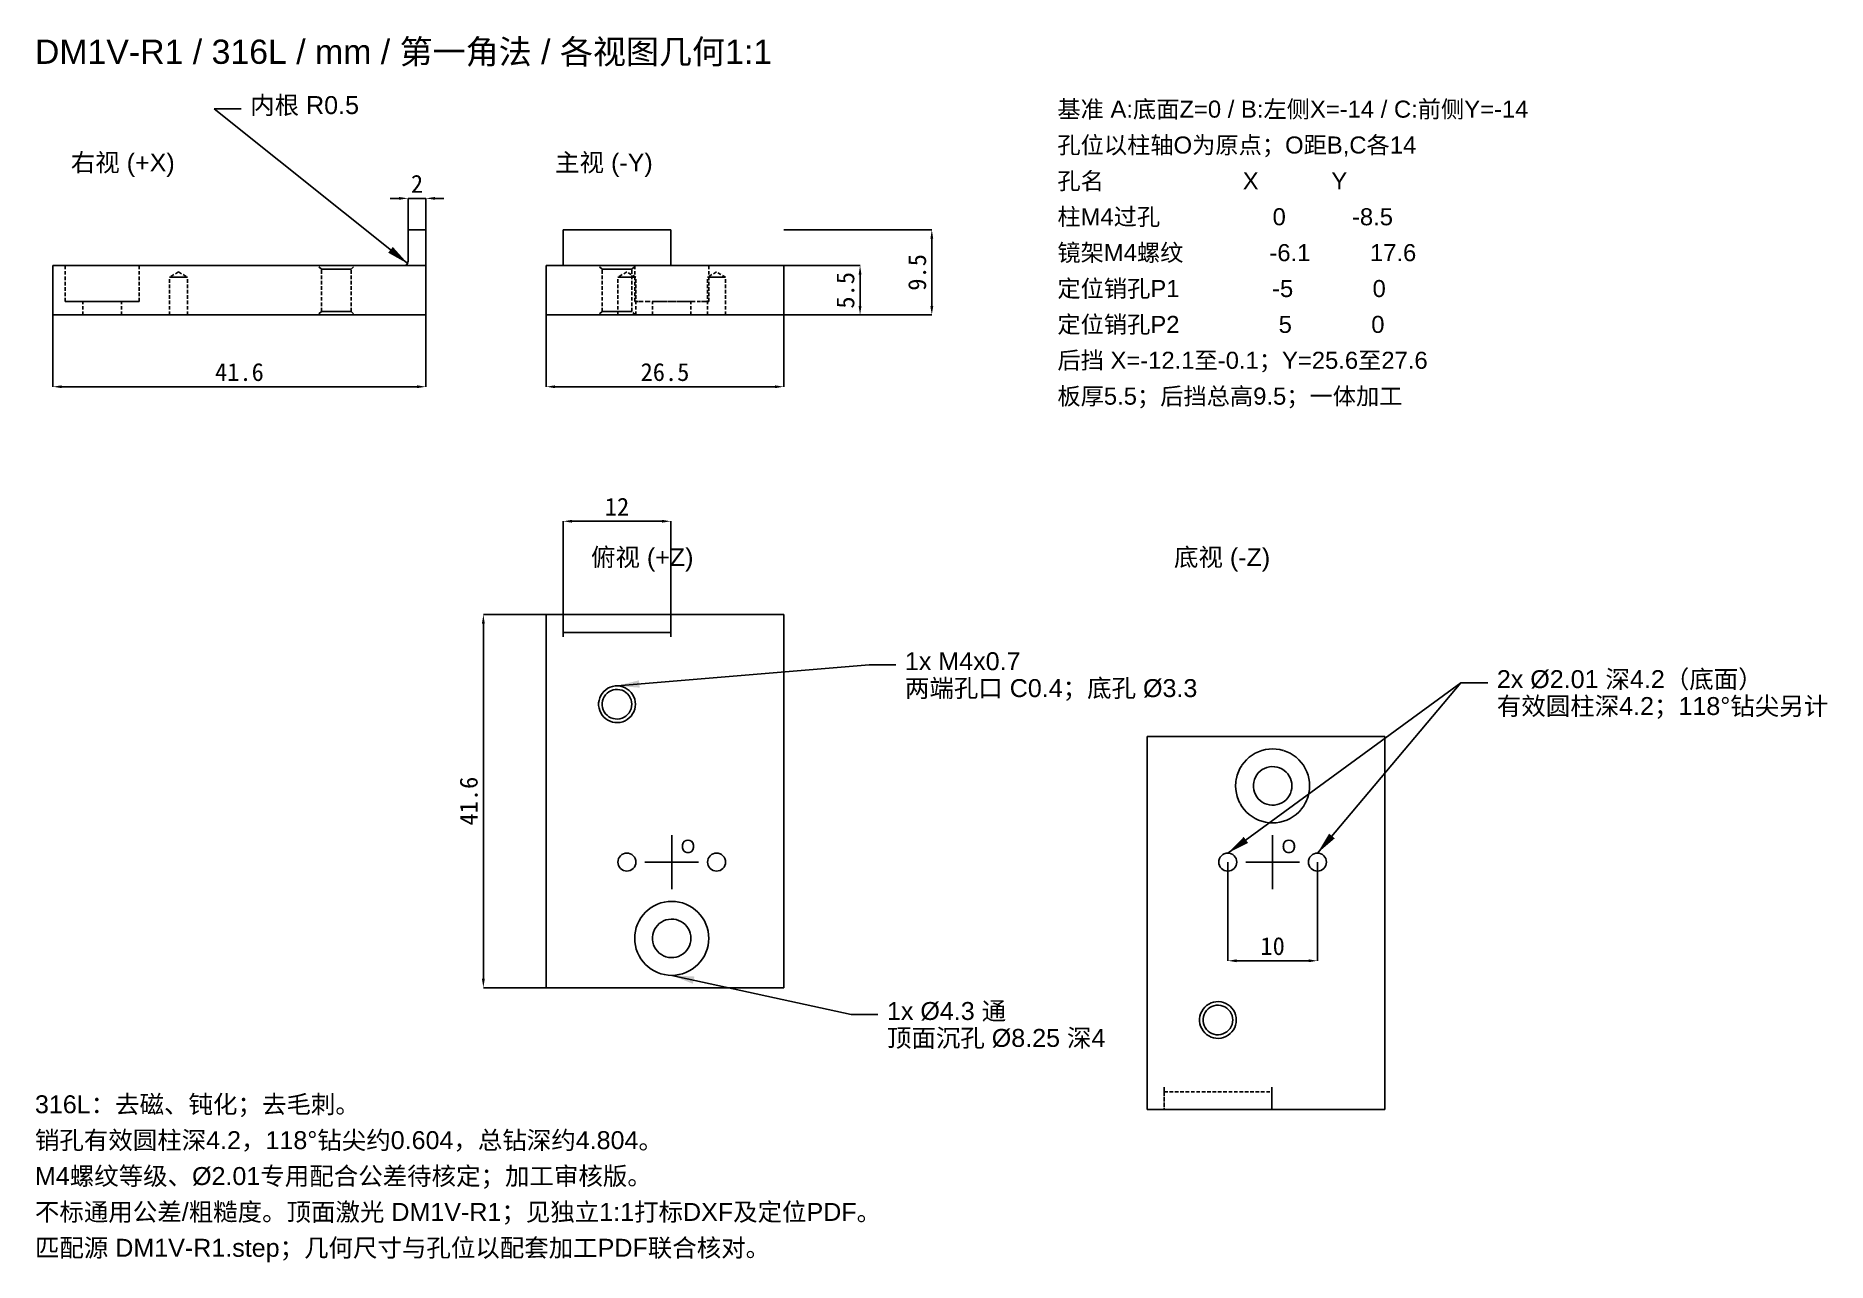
# Model space of a CAD drawing. Header units: millimetres. Extents: x -16 to 184, y 0 to 137.
import ezdxf

# ---------------------------------------------------------------- set-up
doc = ezdxf.new("R2010")
doc.units = ezdxf.units.MM
doc.linetypes.add('ZZ_DASHED', pattern=[0.6, 0.4, -0.2])
for name, color, linetype in [('DIMENSIONS', 7, 'Continuous'), ('HIDDEN', 8, 'ZZ_DASHED'), ('NOTES', 7, 'Continuous'), ('VISIBLE', 7, 'Continuous')]:
    doc.layers.add(name, color=color, linetype=linetype)
doc.styles.add('ZH', font='Arial Unicode.ttf')
doc.dimstyles.get("Standard").update_dxf_attribs({"dimtxt": 2.5, "dimasz": 2.5, "dimexe": 1.25, "dimexo": 0.625, "dimtad": 1, "dimcen": 2.5, "dimazin": 3, "dimtfac": 1, "dimtmove": 0, "dimatfit": 3})

# ---------------------------------------------------------------- blocks, each defined once
blk = doc.blocks.new('_CLOSEDFILLED')
at = {"color": 0, "linetype": 'BYBLOCK'}
blk.add_solid([(-1, 0.16), (0, 0), (-1, -0.16)], dxfattribs=at)
blk = doc.blocks.new('*D1')
at = {"color": 7}
for p, q in [((41, 106), (41, 98)), ((67.5, 106), (67.5, 98)), ((42, 98), (66.5, 98))]:
    blk.add_line(p, q, dxfattribs=at)
at = {"layer": 'Defpoints'}
for p in [(41, 106), (67.5, 106), (41, 98)]:
    blk.add_point(p, dxfattribs=at)
at = {"layer": 'DIMENSIONS', "color": 7, "rotation": 180}
blk.add_blockref('_CLOSEDFILLED', (41, 98), dxfattribs=at)
at = {"layer": 'DIMENSIONS', "color": 7}
blk.add_blockref('_CLOSEDFILLED', (67.5, 98), dxfattribs=at)
at = {"layer": 'DIMENSIONS', "color": 7, "insert": (54.25, 99.625), "char_height": 2, "attachment_point": 5}
blk.add_mtext('26.5', dxfattribs=at)
blk = doc.blocks.new('*D2')
at = {"color": 7}
for p, q in [((-14, 106), (-14, 98)), ((27.6, 106), (27.6, 98)), ((-13, 98), (26.6, 98))]:
    blk.add_line(p, q, dxfattribs=at)
at = {"layer": 'Defpoints'}
for p in [(-14, 106), (27.6, 106), (-14, 98)]:
    blk.add_point(p, dxfattribs=at)
at = {"layer": 'DIMENSIONS', "color": 7, "rotation": 180}
blk.add_blockref('_CLOSEDFILLED', (-14, 98), dxfattribs=at)
at = {"layer": 'DIMENSIONS', "color": 7}
blk.add_blockref('_CLOSEDFILLED', (27.6, 98), dxfattribs=at)
at = {"layer": 'DIMENSIONS', "color": 7, "insert": (6.8, 99.625), "char_height": 2, "attachment_point": 5}
blk.add_mtext('41.6', dxfattribs=at)
blk = doc.blocks.new('*D3')
at = {"color": 7}
for p, q in [((67.5, 111.5), (76, 111.5)), ((76, 107), (76, 110.5)), ((67.5, 106), (76, 106))]:
    blk.add_line(p, q, dxfattribs=at)
at = {"layer": 'Defpoints'}
for p in [(67.5, 111.5), (67.5, 106), (76, 106)]:
    blk.add_point(p, dxfattribs=at)
at = {"layer": 'DIMENSIONS', "color": 7}
for p, rotation in [((76, 111.5), 90), ((76, 106), 270)]:
    blk.add_blockref('_CLOSEDFILLED', p, dxfattribs=dict(at, rotation=rotation))
at = {"layer": 'DIMENSIONS', "color": 7, "insert": (74.375, 108.75), "char_height": 2, "attachment_point": 5, "rotation": 90}
blk.add_mtext('5.5', dxfattribs=at)
blk = doc.blocks.new('*D4')
at = {"color": 7}
for p, q in [((67.5, 115.5), (84, 115.5)), ((84, 107), (84, 114.5)), ((67.5, 106), (84, 106))]:
    blk.add_line(p, q, dxfattribs=at)
at = {"layer": 'Defpoints'}
for p in [(67.5, 115.5), (67.5, 106), (84, 106)]:
    blk.add_point(p, dxfattribs=at)
at = {"layer": 'DIMENSIONS', "color": 7}
for p, rotation in [((84, 115.5), 90), ((84, 106), 270)]:
    blk.add_blockref('_CLOSEDFILLED', p, dxfattribs=dict(at, rotation=rotation))
at = {"layer": 'DIMENSIONS', "color": 7, "insert": (82.375, 110.75), "char_height": 2, "attachment_point": 5, "rotation": 90}
blk.add_mtext('9.5', dxfattribs=at)
blk = doc.blocks.new('*D5')
at = {"color": 7}
for p, q in [((24.6, 119), (23.6, 119)), ((25.6, 115.5), (25.6, 119)), ((25.6, 119), (27.6, 119)), ((27.6, 115.5), (27.6, 119)), ((28.6, 119), (29.6, 119))]:
    blk.add_line(p, q, dxfattribs=at)
at = {"layer": 'Defpoints'}
for p in [(25.6, 119), (25.6, 115.5), (27.6, 115.5)]:
    blk.add_point(p, dxfattribs=at)
at = {"layer": 'DIMENSIONS', "color": 7}
blk.add_blockref('_CLOSEDFILLED', (25.6, 119), dxfattribs=at)
at = {"layer": 'DIMENSIONS', "color": 7, "rotation": 180}
blk.add_blockref('_CLOSEDFILLED', (27.6, 119), dxfattribs=at)
at = {"layer": 'DIMENSIONS', "color": 7, "insert": (26.6, 120.625), "char_height": 2, "attachment_point": 5}
blk.add_mtext('2', dxfattribs=at)
blk = doc.blocks.new('*D6')
at = {"color": 7}
for p, q in [((41, 72.6), (34, 72.6)), ((34, 32), (34, 71.6)), ((41, 31), (34, 31))]:
    blk.add_line(p, q, dxfattribs=at)
at = {"layer": 'Defpoints'}
for p in [(41, 72.6), (34, 31), (41, 31)]:
    blk.add_point(p, dxfattribs=at)
at = {"layer": 'DIMENSIONS', "color": 7}
for p, rotation in [((34, 72.6), 90), ((34, 31), 270)]:
    blk.add_blockref('_CLOSEDFILLED', p, dxfattribs=dict(at, rotation=rotation))
at = {"layer": 'DIMENSIONS', "color": 7, "insert": (32.375, 51.8), "char_height": 2, "attachment_point": 5, "rotation": 90}
blk.add_mtext('41.6', dxfattribs=at)
blk = doc.blocks.new('*D7')
at = {"color": 7}
for p, q in [((42.9, 70.6), (42.9, 83)), ((43.9, 83), (53.9, 83)), ((54.9, 70.6), (54.9, 83))]:
    blk.add_line(p, q, dxfattribs=at)
at = {"layer": 'Defpoints'}
for p in [(42.9, 83), (42.9, 70.6), (54.9, 70.6)]:
    blk.add_point(p, dxfattribs=at)
at = {"layer": 'DIMENSIONS', "color": 7, "rotation": 180}
blk.add_blockref('_CLOSEDFILLED', (42.9, 83), dxfattribs=at)
at = {"layer": 'DIMENSIONS', "color": 7}
blk.add_blockref('_CLOSEDFILLED', (54.9, 83), dxfattribs=at)
at = {"layer": 'DIMENSIONS', "color": 7, "insert": (48.9, 84.625), "char_height": 2, "attachment_point": 5}
blk.add_mtext('12', dxfattribs=at)
blk = doc.blocks.new('*D8')
at = {"color": 7}
for p, q in [((117, 45), (117, 34)), ((127, 45), (127, 34)), ((118, 34), (126, 34))]:
    blk.add_line(p, q, dxfattribs=at)
at = {"layer": 'Defpoints'}
for p in [(117, 45), (127, 45), (117, 34)]:
    blk.add_point(p, dxfattribs=at)
at = {"layer": 'DIMENSIONS', "color": 7, "rotation": 180}
blk.add_blockref('_CLOSEDFILLED', (117, 34), dxfattribs=at)
at = {"layer": 'DIMENSIONS', "color": 7}
blk.add_blockref('_CLOSEDFILLED', (127, 34), dxfattribs=at)
at = {"layer": 'DIMENSIONS', "color": 7, "insert": (122, 35.625), "char_height": 2, "attachment_point": 5}
blk.add_mtext('10', dxfattribs=at)

msp = doc.modelspace()

# ---------------------------------------------------------------- linework, layer by layer
for p, q in [((55, 42), (55, 48)), ((122, 42), (122, 48)), ((52, 45), (58, 45)), ((119, 45), (125, 45))]:
    msp.add_line(p, q)
at = {"layer": 'HIDDEN'}
for points in [[(42.9, 111.5), (42.9, 115.5)], [(54.9, 111.5), (54.9, 115.5)], [(-4.375, 111.5), (-4.478, 111.5), (-4.784, 111.5), (-5.275, 111.5), (-5.928, 111.5), (-6.71, 111.5), (-7.582, 111.5), (-8.5, 111.5), (-9.418, 111.5), (-10.29, 111.5), (-11.072, 111.5), (-11.725, 111.5), (-12.216, 111.5), (-12.522, 111.5), (-12.625, 111.5)], [(-12.625, 111.5), (-12.599, 111.5), (-12.522, 111.5), (-12.394, 111.5), (-12.216, 111.5), (-11.993, 111.5), (-11.725, 111.5), (-11.417, 111.5), (-11.072, 111.5), (-10.695, 111.5), (-10.29, 111.5), (-9.862, 111.5), (-9.418, 111.5), (-8.962, 111.5), (-8.5, 111.5)], [(-12.625, 107.5), (-12.625, 111.5)], [(-8.5, 111.5), (-8.038, 111.5), (-7.582, 111.5), (-7.138, 111.5), (-6.71, 111.5), (-6.305, 111.5), (-5.928, 111.5), (-5.583, 111.5), (-5.275, 111.5), (-5.007, 111.5), (-4.784, 111.5), (-4.606, 111.5), (-4.478, 111.5), (-4.401, 111.5), (-4.375, 111.5)], [(-4.375, 107.5), (-4.375, 111.5)], [(0, 110.804), (-1.005, 110.2)], [(1.005, 110.2), (0.98, 110.2), (0.905, 110.2), (0.786, 110.2), (0.627, 110.2), (0.436, 110.2), (0.224, 110.2), (0, 110.2), (-0.224, 110.2), (-0.436, 110.2), (-0.627, 110.2), (-0.786, 110.2), (-0.905, 110.2), (-0.98, 110.2), (-1.005, 110.2)], [(-1.005, 110.2), (-0.999, 110.2), (-0.98, 110.2), (-0.949, 110.2), (-0.905, 110.2), (-0.851, 110.2), (-0.786, 110.2), (-0.711, 110.2), (-0.627, 110.2), (-0.535, 110.2), (-0.436, 110.2), (-0.332, 110.2), (-0.224, 110.2), (-0.113, 110.2), (0, 110.2)], [(-1.005, 106), (-1.005, 110.2)], [(0, 110.804), (1.005, 110.2)], [(0, 110.2), (0.113, 110.2), (0.224, 110.2), (0.332, 110.2), (0.436, 110.2), (0.535, 110.2), (0.627, 110.2), (0.711, 110.2), (0.786, 110.2), (0.851, 110.2), (0.905, 110.2), (0.949, 110.2), (0.98, 110.2), (0.999, 110.2), (1.005, 110.2)], [(1.005, 106), (1.005, 110.2)], [(19.65, 111.5), (19.599, 111.5), (19.447, 111.5), (19.203, 111.5), (18.878, 111.5), (18.489, 111.5), (18.056, 111.5), (17.6, 111.5), (17.144, 111.5), (16.711, 111.5), (16.322, 111.5), (15.997, 111.5), (15.753, 111.5), (15.601, 111.5), (15.55, 111.5)], [(15.55, 111.5), (15.563, 111.5), (15.601, 111.5), (15.665, 111.5), (15.753, 111.5), (15.864, 111.5), (15.997, 111.5), (16.15, 111.5), (16.322, 111.5), (16.509, 111.5), (16.711, 111.5), (16.923, 111.5), (17.144, 111.5), (17.37, 111.5), (17.6, 111.5)], [(15.95, 111.1), (15.55, 111.5)], [(19.25, 111.1), (19.209, 111.1), (19.087, 111.1), (18.89, 111.1), (18.629, 111.1), (18.316, 111.1), (17.967, 111.1), (17.6, 111.1), (17.233, 111.1), (16.884, 111.1), (16.571, 111.1), (16.31, 111.1), (16.113, 111.1), (15.991, 111.1), (15.95, 111.1)], [(15.95, 111.1), (15.96, 111.1), (15.991, 111.1), (16.043, 111.1), (16.113, 111.1), (16.203, 111.1), (16.31, 111.1), (16.433, 111.1), (16.571, 111.1), (16.722, 111.1), (16.884, 111.1), (17.055, 111.1), (17.233, 111.1), (17.415, 111.1), (17.6, 111.1)], [(15.95, 106.4), (15.95, 111.1)], [(17.6, 111.5), (17.83, 111.5), (18.056, 111.5), (18.277, 111.5), (18.489, 111.5), (18.691, 111.5), (18.878, 111.5), (19.05, 111.5), (19.203, 111.5), (19.336, 111.5), (19.447, 111.5), (19.535, 111.5), (19.599, 111.5), (19.637, 111.5), (19.65, 111.5)], [(17.6, 111.1), (17.785, 111.1), (17.967, 111.1), (18.145, 111.1), (18.316, 111.1), (18.478, 111.1), (18.629, 111.1), (18.767, 111.1), (18.89, 111.1), (18.997, 111.1), (19.087, 111.1), (19.157, 111.1), (19.209, 111.1), (19.24, 111.1), (19.25, 111.1)], [(19.25, 111.1), (19.65, 111.5)], [(19.25, 106.4), (19.25, 111.1)], [(25.1, 111.5), (27.6, 111.5)], [(41, 111.5), (42.9, 111.5)], [(42.9, 111.5), (54.9, 111.5)], [(50.95, 111.5), (50.899, 111.5), (50.747, 111.5), (50.503, 111.5), (50.178, 111.5), (49.789, 111.5), (49.356, 111.5), (48.9, 111.5), (48.444, 111.5), (48.011, 111.5), (47.622, 111.5), (47.297, 111.5), (47.053, 111.5), (46.901, 111.5), (46.85, 111.5)], [(47.25, 111.1), (46.85, 111.5)], [(50.55, 111.1), (50.509, 111.1), (50.387, 111.1), (50.19, 111.1), (49.929, 111.1), (49.616, 111.1), (49.267, 111.1), (48.9, 111.1), (48.533, 111.1), (48.184, 111.1), (47.871, 111.1), (47.61, 111.1), (47.413, 111.1), (47.291, 111.1), (47.25, 111.1)], [(47.25, 106.4), (47.25, 111.1)], [(50, 110.804), (48.995, 110.2)], [(51.005, 110.2), (50.98, 110.2), (50.905, 110.2), (50.786, 110.2), (50.627, 110.2), (50.436, 110.2), (50.224, 110.2), (50, 110.2), (49.776, 110.2), (49.564, 110.2), (49.373, 110.2), (49.214, 110.2), (49.095, 110.2), (49.02, 110.2), (48.995, 110.2)], [(48.995, 106), (48.995, 110.2)], [(51.005, 110.2), (50, 110.804)], [(50.55, 111.1), (50.95, 111.5)], [(50.55, 106.4), (50.55, 111.1)], [(59.125, 111.5), (59.022, 111.5), (58.716, 111.5), (58.225, 111.5), (57.572, 111.5), (56.79, 111.5), (55.918, 111.5), (55, 111.5), (54.082, 111.5), (53.21, 111.5), (52.428, 111.5), (51.775, 111.5), (51.284, 111.5), (50.978, 111.5), (50.875, 111.5)], [(50.875, 107.5), (50.875, 111.5)], [(51.005, 106), (51.005, 110.2)], [(54.9, 111.5), (67.5, 111.5)], [(60, 110.804), (58.995, 110.2)], [(61.005, 110.2), (60.98, 110.2), (60.905, 110.2), (60.786, 110.2), (60.627, 110.2), (60.436, 110.2), (60.224, 110.2), (60, 110.2), (59.776, 110.2), (59.564, 110.2), (59.373, 110.2), (59.214, 110.2), (59.095, 110.2), (59.02, 110.2), (58.995, 110.2)], [(58.995, 106), (58.995, 110.2)], [(59.125, 107.5), (59.125, 111.5)], [(61.005, 110.2), (60, 110.804)], [(61.005, 106), (61.005, 110.2)], [(-4.375, 107.5), (-4.478, 107.5), (-4.784, 107.5), (-5.275, 107.5), (-5.928, 107.5), (-6.71, 107.5), (-7.582, 107.5), (-8.5, 107.5), (-9.418, 107.5), (-10.29, 107.5), (-11.072, 107.5), (-11.725, 107.5), (-12.216, 107.5), (-12.522, 107.5), (-12.625, 107.5)], [(-12.625, 107.5), (-12.599, 107.5), (-12.522, 107.5), (-12.394, 107.5), (-12.216, 107.5), (-11.993, 107.5), (-11.725, 107.5), (-11.417, 107.5), (-11.072, 107.5), (-10.695, 107.5), (-10.29, 107.5), (-9.862, 107.5), (-9.418, 107.5), (-8.962, 107.5), (-8.5, 107.5)], [(-6.35, 107.5), (-6.404, 107.5), (-6.563, 107.5), (-6.819, 107.5), (-7.159, 107.5), (-7.567, 107.5), (-8.022, 107.5), (-8.5, 107.5), (-8.978, 107.5), (-9.433, 107.5), (-9.841, 107.5), (-10.181, 107.5), (-10.437, 107.5), (-10.596, 107.5), (-10.65, 107.5)], [(-10.65, 107.5), (-10.636, 107.5), (-10.596, 107.5), (-10.529, 107.5), (-10.437, 107.5), (-10.32, 107.5), (-10.181, 107.5), (-10.02, 107.5), (-9.841, 107.5), (-9.644, 107.5), (-9.433, 107.5), (-9.21, 107.5), (-8.978, 107.5), (-8.741, 107.5), (-8.5, 107.5)], [(-10.65, 106), (-10.65, 107.5)], [(-6.35, 106), (-6.404, 106), (-6.563, 106), (-6.819, 106), (-7.159, 106), (-7.567, 106), (-8.022, 106), (-8.5, 106), (-8.978, 106), (-9.433, 106), (-9.841, 106), (-10.181, 106), (-10.437, 106), (-10.596, 106), (-10.65, 106)], [(-10.65, 106), (-10.636, 106), (-10.596, 106), (-10.529, 106), (-10.437, 106), (-10.32, 106), (-10.181, 106), (-10.02, 106), (-9.841, 106), (-9.644, 106), (-9.433, 106), (-9.21, 106), (-8.978, 106), (-8.741, 106), (-8.5, 106)], [(-8.5, 107.5), (-8.038, 107.5), (-7.582, 107.5), (-7.138, 107.5), (-6.71, 107.5), (-6.305, 107.5), (-5.928, 107.5), (-5.583, 107.5), (-5.275, 107.5), (-5.007, 107.5), (-4.784, 107.5), (-4.606, 107.5), (-4.478, 107.5), (-4.401, 107.5), (-4.375, 107.5)], [(-8.5, 107.5), (-8.259, 107.5), (-8.022, 107.5), (-7.79, 107.5), (-7.567, 107.5), (-7.356, 107.5), (-7.159, 107.5), (-6.98, 107.5), (-6.819, 107.5), (-6.68, 107.5), (-6.563, 107.5), (-6.471, 107.5), (-6.404, 107.5), (-6.364, 107.5), (-6.35, 107.5)], [(-8.5, 106), (-8.259, 106), (-8.022, 106), (-7.79, 106), (-7.567, 106), (-7.356, 106), (-7.159, 106), (-6.98, 106), (-6.819, 106), (-6.68, 106), (-6.563, 106), (-6.471, 106), (-6.404, 106), (-6.364, 106), (-6.35, 106)], [(-6.35, 106), (-6.35, 107.5)], [(1.005, 106), (0.98, 106), (0.905, 106), (0.786, 106), (0.627, 106), (0.436, 106), (0.224, 106), (0, 106), (-0.224, 106), (-0.436, 106), (-0.627, 106), (-0.786, 106), (-0.905, 106), (-0.98, 106), (-1.005, 106)], [(-1.005, 106), (-0.999, 106), (-0.98, 106), (-0.949, 106), (-0.905, 106), (-0.851, 106), (-0.786, 106), (-0.711, 106), (-0.627, 106), (-0.535, 106), (-0.436, 106), (-0.332, 106), (-0.224, 106), (-0.113, 106), (0, 106)], [(0, 106), (0.113, 106), (0.224, 106), (0.332, 106), (0.436, 106), (0.535, 106), (0.627, 106), (0.711, 106), (0.786, 106), (0.851, 106), (0.905, 106), (0.949, 106), (0.98, 106), (0.999, 106), (1.005, 106)], [(15.95, 106.4), (15.55, 106)], [(19.65, 106), (19.599, 106), (19.447, 106), (19.203, 106), (18.878, 106), (18.489, 106), (18.056, 106), (17.6, 106), (17.144, 106), (16.711, 106), (16.322, 106), (15.997, 106), (15.753, 106), (15.601, 106), (15.55, 106)], [(15.55, 106), (15.563, 106), (15.601, 106), (15.665, 106), (15.753, 106), (15.864, 106), (15.997, 106), (16.15, 106), (16.322, 106), (16.509, 106), (16.711, 106), (16.923, 106), (17.144, 106), (17.37, 106), (17.6, 106)], [(19.25, 106.4), (19.209, 106.4), (19.087, 106.4), (18.89, 106.4), (18.629, 106.4), (18.316, 106.4), (17.967, 106.4), (17.6, 106.4), (17.233, 106.4), (16.884, 106.4), (16.571, 106.4), (16.31, 106.4), (16.113, 106.4), (15.991, 106.4), (15.95, 106.4)], [(15.95, 106.4), (15.96, 106.4), (15.991, 106.4), (16.043, 106.4), (16.113, 106.4), (16.203, 106.4), (16.31, 106.4), (16.433, 106.4), (16.571, 106.4), (16.722, 106.4), (16.884, 106.4), (17.055, 106.4), (17.233, 106.4), (17.415, 106.4), (17.6, 106.4)], [(17.6, 106.4), (17.785, 106.4), (17.967, 106.4), (18.145, 106.4), (18.316, 106.4), (18.478, 106.4), (18.629, 106.4), (18.767, 106.4), (18.89, 106.4), (18.997, 106.4), (19.087, 106.4), (19.157, 106.4), (19.209, 106.4), (19.24, 106.4), (19.25, 106.4)], [(17.6, 106), (17.83, 106), (18.056, 106), (18.277, 106), (18.489, 106), (18.691, 106), (18.878, 106), (19.05, 106), (19.203, 106), (19.336, 106), (19.447, 106), (19.535, 106), (19.599, 106), (19.637, 106), (19.65, 106)], [(19.25, 106.4), (19.65, 106)], [(47.25, 106.4), (46.85, 106)], [(50.95, 106), (50.899, 106), (50.747, 106), (50.503, 106), (50.178, 106), (49.789, 106), (49.356, 106), (48.9, 106), (48.444, 106), (48.011, 106), (47.622, 106), (47.297, 106), (47.053, 106), (46.901, 106), (46.85, 106)], [(50.55, 106.4), (50.509, 106.4), (50.387, 106.4), (50.19, 106.4), (49.929, 106.4), (49.616, 106.4), (49.267, 106.4), (48.9, 106.4), (48.533, 106.4), (48.184, 106.4), (47.871, 106.4), (47.61, 106.4), (47.413, 106.4), (47.291, 106.4), (47.25, 106.4)], [(51.005, 106), (50.98, 106), (50.905, 106), (50.786, 106), (50.627, 106), (50.436, 106), (50.224, 106), (50, 106), (49.776, 106), (49.564, 106), (49.373, 106), (49.214, 106), (49.095, 106), (49.02, 106), (48.995, 106)], [(50.95, 106), (50.55, 106.4)], [(59.125, 107.5), (59.022, 107.5), (58.716, 107.5), (58.225, 107.5), (57.572, 107.5), (56.79, 107.5), (55.918, 107.5), (55, 107.5), (54.082, 107.5), (53.21, 107.5), (52.428, 107.5), (51.775, 107.5), (51.284, 107.5), (50.978, 107.5), (50.875, 107.5)], [(57.15, 107.5), (57.096, 107.5), (56.937, 107.5), (56.681, 107.5), (56.341, 107.5), (55.933, 107.5), (55.478, 107.5), (55, 107.5), (54.522, 107.5), (54.067, 107.5), (53.659, 107.5), (53.319, 107.5), (53.063, 107.5), (52.904, 107.5), (52.85, 107.5)], [(52.85, 106), (52.85, 107.5)], [(57.15, 106), (57.096, 106), (56.937, 106), (56.681, 106), (56.341, 106), (55.933, 106), (55.478, 106), (55, 106), (54.522, 106), (54.067, 106), (53.659, 106), (53.319, 106), (53.063, 106), (52.904, 106), (52.85, 106)], [(57.15, 106), (57.15, 107.5)], [(61.005, 106), (60.98, 106), (60.905, 106), (60.786, 106), (60.627, 106), (60.436, 106), (60.224, 106), (60, 106), (59.776, 106), (59.564, 106), (59.373, 106), (59.214, 106), (59.095, 106), (59.02, 106), (58.995, 106)], [(41, 72.6), (67.5, 72.6)], [(42.9, 70.1), (42.9, 72.6)], [(54.9, 72.6), (54.9, 70.1)], [(126.125, 53.5), (126.105, 53.096), (126.046, 52.695), (125.947, 52.303), (125.811, 51.921), (125.638, 51.555), (125.43, 51.208), (125.189, 50.883), (124.917, 50.583), (124.617, 50.311), (124.292, 50.07), (123.945, 49.862), (123.579, 49.689), (123.197, 49.553), (122.805, 49.454), (122.404, 49.395), (122, 49.375), (121.596, 49.395), (121.195, 49.454), (120.803, 49.553), (120.421, 49.689), (120.055, 49.862), (119.708, 50.07), (119.383, 50.311), (119.083, 50.583), (118.811, 50.883), (118.57, 51.208), (118.362, 51.555), (118.189, 51.921), (118.053, 52.303), (117.954, 52.695), (117.895, 53.096), (117.875, 53.5), (117.895, 53.904), (117.954, 54.305), (118.053, 54.697), (118.189, 55.079), (118.362, 55.445), (118.57, 55.792), (118.811, 56.117), (119.083, 56.417), (119.383, 56.689), (119.708, 56.93), (120.055, 57.138), (120.421, 57.311), (120.803, 57.447), (121.195, 57.546), (121.596, 57.605), (122, 57.625), (122.404, 57.605), (122.805, 57.546), (123.197, 57.447), (123.579, 57.311), (123.945, 57.138), (124.292, 56.93), (124.617, 56.689), (124.917, 56.417), (125.189, 56.117), (125.43, 55.792), (125.638, 55.445), (125.811, 55.079), (125.947, 54.697), (126.046, 54.305), (126.105, 53.904), (126.125, 53.5)], [(51.005, 45), (50.986, 45.196), (50.928, 45.385), (50.836, 45.558), (50.711, 45.711), (50.558, 45.836), (50.385, 45.928), (50.196, 45.986), (50, 46.005), (49.804, 45.986), (49.615, 45.928), (49.442, 45.836), (49.289, 45.711), (49.164, 45.558), (49.072, 45.385), (49.014, 45.196), (48.995, 45), (49.014, 44.804), (49.072, 44.615), (49.164, 44.442), (49.289, 44.289), (49.442, 44.164), (49.615, 44.072), (49.804, 44.014), (50, 43.995), (50.196, 44.014), (50.385, 44.072), (50.558, 44.164), (50.711, 44.289), (50.836, 44.442), (50.928, 44.615), (50.986, 44.804), (51.005, 45)], [(61.005, 45), (60.986, 45.196), (60.928, 45.385), (60.836, 45.558), (60.711, 45.711), (60.558, 45.836), (60.385, 45.928), (60.196, 45.986), (60, 46.005), (59.804, 45.986), (59.615, 45.928), (59.442, 45.836), (59.289, 45.711), (59.164, 45.558), (59.072, 45.385), (59.014, 45.196), (58.995, 45), (59.014, 44.804), (59.072, 44.615), (59.164, 44.442), (59.289, 44.289), (59.442, 44.164), (59.615, 44.072), (59.804, 44.014), (60, 43.995), (60.196, 44.014), (60.385, 44.072), (60.558, 44.164), (60.711, 44.289), (60.836, 44.442), (60.928, 44.615), (60.986, 44.804), (61.005, 45)], [(109.9, 19.9), (109.9, 17.4)], [(109.9, 19.9), (109.9, 19.844), (109.9, 19.789), (109.9, 19.735), (109.9, 19.683), (109.9, 19.634), (109.9, 19.588), (109.9, 19.546), (109.9, 19.509), (109.9, 19.477), (109.9, 19.45), (109.9, 19.428), (109.9, 19.413), (109.9, 19.403), (109.9, 19.4)], [(109.9, 19.4), (109.9, 17.4)], [(109.9, 19.4), (121.9, 19.4)], [(121.9, 17.4), (121.9, 19.9)], [(121.9, 19.9), (121.9, 19.844), (121.9, 19.789), (121.9, 19.735), (121.9, 19.683), (121.9, 19.634), (121.9, 19.588), (121.9, 19.546), (121.9, 19.509), (121.9, 19.477), (121.9, 19.45), (121.9, 19.428), (121.9, 19.413), (121.9, 19.403), (121.9, 19.4)], [(121.9, 19.4), (121.9, 17.4)], [(108, 17.4), (109.9, 17.4)], [(109.9, 17.4), (121.9, 17.4)], [(121.9, 17.4), (134.5, 17.4)]]:
    msp.add_lwpolyline(points, dxfattribs=at)
at = {"layer": 'VISIBLE'}
for points in [[(25.6, 112), (25.6, 115.5)], [(25.6, 115.5), (27.6, 115.5)], [(27.6, 111.5), (27.6, 115.5)], [(42.9, 112), (42.9, 115.5)], [(42.9, 115.5), (54.9, 115.5)], [(54.9, 112), (54.9, 115.5)], [(25.1, 111.5), (25.229, 111.517), (25.35, 111.567), (25.454, 111.646), (25.533, 111.75), (25.583, 111.871), (25.6, 112)], [(42.9, 111.5), (42.9, 111.503), (42.9, 111.513), (42.9, 111.528), (42.9, 111.55), (42.9, 111.577), (42.9, 111.609), (42.9, 111.646), (42.9, 111.688), (42.9, 111.734), (42.9, 111.783), (42.9, 111.835), (42.9, 111.889), (42.9, 111.944), (42.9, 112)], [(54.9, 111.5), (54.9, 111.503), (54.9, 111.513), (54.9, 111.528), (54.9, 111.55), (54.9, 111.577), (54.9, 111.609), (54.9, 111.646), (54.9, 111.688), (54.9, 111.734), (54.9, 111.783), (54.9, 111.835), (54.9, 111.889), (54.9, 111.944), (54.9, 112)], [(-14, 111.5), (27.6, 111.5)], [(-14, 106), (-14, 111.5)], [(27.6, 106), (27.6, 111.5)], [(41, 111.5), (67.5, 111.5)], [(41, 106), (41, 111.5)], [(67.5, 106), (67.5, 111.5)], [(-14, 106), (27.6, 106)], [(41, 106), (67.5, 106)], [(41, 72.6), (42.9, 72.6)], [(41, 31), (41, 72.6)], [(42.9, 70.6), (42.9, 72.6)], [(42.9, 72.6), (54.9, 72.6)], [(54.9, 72.6), (67.5, 72.6)], [(54.9, 70.6), (54.9, 72.6)], [(67.5, 31), (67.5, 72.6)], [(42.9, 70.1), (42.9, 70.156), (42.9, 70.211), (42.9, 70.265), (42.9, 70.317), (42.9, 70.366), (42.9, 70.412), (42.9, 70.454), (42.9, 70.491), (42.9, 70.523), (42.9, 70.55), (42.9, 70.572), (42.9, 70.587), (42.9, 70.597), (42.9, 70.6)], [(42.9, 70.6), (54.9, 70.6)], [(54.9, 70.1), (54.9, 70.156), (54.9, 70.211), (54.9, 70.265), (54.9, 70.317), (54.9, 70.366), (54.9, 70.412), (54.9, 70.454), (54.9, 70.491), (54.9, 70.523), (54.9, 70.55), (54.9, 70.572), (54.9, 70.587), (54.9, 70.597), (54.9, 70.6)], [(50.95, 62.6), (50.93, 62.885), (50.871, 63.165), (50.773, 63.434), (50.638, 63.686), (50.47, 63.918), (50.272, 64.123), (50.046, 64.3), (49.799, 64.443), (49.533, 64.55), (49.256, 64.619), (48.972, 64.649), (48.686, 64.639), (48.404, 64.589), (48.132, 64.501), (47.875, 64.375), (47.638, 64.215), (47.425, 64.024), (47.242, 63.805), (47.09, 63.562), (46.974, 63.301), (46.895, 63.026), (46.855, 62.743), (46.855, 62.457), (46.895, 62.174), (46.974, 61.899), (47.09, 61.638), (47.242, 61.395), (47.425, 61.176), (47.638, 60.985), (47.875, 60.825), (48.132, 60.699), (48.404, 60.611), (48.686, 60.561), (48.972, 60.551), (49.256, 60.581), (49.533, 60.65), (49.799, 60.757), (50.046, 60.9), (50.272, 61.077), (50.47, 61.282), (50.638, 61.514), (50.773, 61.766), (50.871, 62.035), (50.93, 62.315), (50.95, 62.6)], [(50.55, 62.6), (50.531, 62.852), (50.473, 63.098), (50.379, 63.332), (50.25, 63.549), (50.089, 63.744), (49.9, 63.912), (49.688, 64.05), (49.458, 64.153), (49.214, 64.22), (48.963, 64.249), (48.711, 64.239), (48.463, 64.191), (48.225, 64.106), (48.003, 63.985), (47.802, 63.832), (47.627, 63.65), (47.482, 63.443), (47.37, 63.217), (47.293, 62.976), (47.255, 62.726), (47.255, 62.474), (47.293, 62.224), (47.37, 61.983), (47.482, 61.757), (47.627, 61.55), (47.802, 61.368), (48.003, 61.215), (48.225, 61.094), (48.463, 61.009), (48.711, 60.961), (48.963, 60.951), (49.214, 60.98), (49.458, 61.047), (49.688, 61.15), (49.9, 61.288), (50.089, 61.456), (50.25, 61.651), (50.379, 61.868), (50.473, 62.102), (50.531, 62.348), (50.55, 62.6)], [(108, 59), (108, 17.4)], [(108, 59), (134.5, 59)], [(134.5, 59), (134.5, 17.4)], [(124.15, 53.5), (124.131, 53.213), (124.074, 52.932), (123.979, 52.661), (123.85, 52.404), (123.687, 52.168), (123.495, 51.955), (123.275, 51.769), (123.033, 51.615), (122.773, 51.494), (122.498, 51.409), (122.215, 51.361), (121.928, 51.351), (121.642, 51.38), (121.363, 51.447), (121.095, 51.55), (120.843, 51.688), (120.612, 51.858), (120.405, 52.058), (120.227, 52.283), (120.081, 52.53), (119.969, 52.795), (119.893, 53.072), (119.855, 53.356), (119.855, 53.644), (119.893, 53.928), (119.969, 54.205), (120.081, 54.47), (120.227, 54.717), (120.405, 54.942), (120.612, 55.142), (120.843, 55.312), (121.095, 55.45), (121.363, 55.553), (121.642, 55.62), (121.928, 55.649), (122.215, 55.639), (122.498, 55.591), (122.773, 55.506), (123.033, 55.385), (123.275, 55.231), (123.495, 55.045), (123.687, 54.832), (123.85, 54.596), (123.979, 54.339), (124.074, 54.068), (124.131, 53.787), (124.15, 53.5)], [(118.005, 45), (117.986, 44.804), (117.928, 44.615), (117.836, 44.442), (117.711, 44.289), (117.558, 44.164), (117.385, 44.072), (117.196, 44.014), (117, 43.995), (116.804, 44.014), (116.615, 44.072), (116.442, 44.164), (116.289, 44.289), (116.164, 44.442), (116.072, 44.615), (116.014, 44.804), (115.995, 45), (116.014, 45.196), (116.072, 45.385), (116.164, 45.558), (116.289, 45.711), (116.442, 45.836), (116.615, 45.928), (116.804, 45.986), (117, 46.005), (117.196, 45.986), (117.385, 45.928), (117.558, 45.836), (117.711, 45.711), (117.836, 45.558), (117.928, 45.385), (117.986, 45.196), (118.005, 45)], [(128.005, 45), (127.986, 44.804), (127.928, 44.615), (127.836, 44.442), (127.711, 44.289), (127.558, 44.164), (127.385, 44.072), (127.196, 44.014), (127, 43.995), (126.804, 44.014), (126.615, 44.072), (126.442, 44.164), (126.289, 44.289), (126.164, 44.442), (126.072, 44.615), (126.014, 44.804), (125.995, 45), (126.014, 45.196), (126.072, 45.385), (126.164, 45.558), (126.289, 45.711), (126.442, 45.836), (126.615, 45.928), (126.804, 45.986), (127, 46.005), (127.196, 45.986), (127.385, 45.928), (127.558, 45.836), (127.711, 45.711), (127.836, 45.558), (127.928, 45.385), (127.986, 45.196), (128.005, 45)], [(59.125, 36.5), (59.105, 36.904), (59.046, 37.305), (58.947, 37.697), (58.811, 38.079), (58.638, 38.445), (58.43, 38.792), (58.189, 39.117), (57.917, 39.417), (57.617, 39.689), (57.292, 39.93), (56.945, 40.138), (56.579, 40.311), (56.197, 40.447), (55.805, 40.546), (55.404, 40.605), (55, 40.625), (54.596, 40.605), (54.195, 40.546), (53.803, 40.447), (53.421, 40.311), (53.055, 40.138), (52.708, 39.93), (52.383, 39.689), (52.083, 39.417), (51.811, 39.117), (51.57, 38.792), (51.362, 38.445), (51.189, 38.079), (51.053, 37.697), (50.954, 37.305), (50.895, 36.904), (50.875, 36.5), (50.895, 36.096), (50.954, 35.695), (51.053, 35.303), (51.189, 34.921), (51.362, 34.555), (51.57, 34.208), (51.811, 33.883), (52.083, 33.583), (52.383, 33.311), (52.708, 33.07), (53.055, 32.862), (53.421, 32.689), (53.803, 32.553), (54.195, 32.454), (54.596, 32.395), (55, 32.375), (55.404, 32.395), (55.805, 32.454), (56.197, 32.553), (56.579, 32.689), (56.945, 32.862), (57.292, 33.07), (57.617, 33.311), (57.917, 33.583), (58.189, 33.883), (58.43, 34.208), (58.638, 34.555), (58.811, 34.921), (58.947, 35.303), (59.046, 35.695), (59.105, 36.096), (59.125, 36.5)], [(57.15, 36.5), (57.131, 36.787), (57.074, 37.068), (56.979, 37.339), (56.85, 37.596), (56.687, 37.832), (56.495, 38.045), (56.275, 38.231), (56.033, 38.385), (55.773, 38.506), (55.498, 38.591), (55.215, 38.639), (54.928, 38.649), (54.642, 38.62), (54.363, 38.553), (54.095, 38.45), (53.843, 38.312), (53.612, 38.142), (53.405, 37.942), (53.227, 37.717), (53.081, 37.47), (52.969, 37.205), (52.893, 36.928), (52.855, 36.644), (52.855, 36.356), (52.893, 36.072), (52.969, 35.795), (53.081, 35.53), (53.227, 35.283), (53.405, 35.058), (53.612, 34.858), (53.843, 34.688), (54.095, 34.55), (54.363, 34.447), (54.642, 34.38), (54.928, 34.351), (55.215, 34.361), (55.498, 34.409), (55.773, 34.494), (56.033, 34.615), (56.275, 34.769), (56.495, 34.955), (56.687, 35.168), (56.85, 35.404), (56.979, 35.661), (57.074, 35.932), (57.131, 36.213), (57.15, 36.5)], [(41, 31), (67.5, 31)], [(117.95, 27.4), (117.93, 27.115), (117.871, 26.835), (117.773, 26.566), (117.638, 26.314), (117.47, 26.082), (117.272, 25.877), (117.046, 25.7), (116.799, 25.557), (116.533, 25.45), (116.256, 25.381), (115.972, 25.351), (115.686, 25.361), (115.404, 25.411), (115.132, 25.499), (114.875, 25.625), (114.638, 25.785), (114.425, 25.976), (114.242, 26.195), (114.09, 26.438), (113.974, 26.699), (113.895, 26.974), (113.855, 27.257), (113.855, 27.543), (113.895, 27.826), (113.974, 28.101), (114.09, 28.362), (114.242, 28.605), (114.425, 28.824), (114.638, 29.015), (114.875, 29.175), (115.132, 29.301), (115.404, 29.389), (115.686, 29.439), (115.972, 29.449), (116.256, 29.419), (116.533, 29.35), (116.799, 29.243), (117.046, 29.1), (117.272, 28.923), (117.47, 28.718), (117.638, 28.486), (117.773, 28.234), (117.871, 27.965), (117.93, 27.685), (117.95, 27.4)], [(117.55, 27.4), (117.531, 27.148), (117.473, 26.902), (117.379, 26.668), (117.25, 26.451), (117.089, 26.256), (116.9, 26.088), (116.688, 25.95), (116.458, 25.847), (116.214, 25.78), (115.963, 25.751), (115.711, 25.761), (115.463, 25.809), (115.225, 25.894), (115.003, 26.015), (114.802, 26.168), (114.627, 26.35), (114.482, 26.557), (114.37, 26.783), (114.293, 27.024), (114.255, 27.274), (114.255, 27.526), (114.293, 27.776), (114.37, 28.017), (114.482, 28.243), (114.627, 28.45), (114.802, 28.632), (115.003, 28.785), (115.225, 28.906), (115.463, 28.991), (115.711, 29.039), (115.963, 29.049), (116.214, 29.02), (116.458, 28.953), (116.688, 28.85), (116.9, 28.712), (117.089, 28.544), (117.25, 28.349), (117.379, 28.132), (117.473, 27.898), (117.531, 27.652), (117.55, 27.4)], [(108, 17.4), (134.5, 17.4)]]:
    msp.add_lwpolyline(points, dxfattribs=at)

# ---------------------------------------------------------------- texts
at = {"layer": 'NOTES', "style": 'ZH'}
for s, height, p in [('DM1V-R1 / 316L / mm / 第一角法 / 各视图几何1:1', 2.7, (-16, 134)), ('内根 R0.5', 2, (8, 128.4)), ('基准 A:底面Z=0 / B:左侧X=-14 / C:前侧Y=-14', 1.9, (98, 128)), ('孔位以柱轴O为原点；O距B,C各14', 1.9, (98, 124)), ('右视 (+X)', 2, (-12, 122)), ('主视 (-Y)', 2, (42, 122)), ('孔名                     X           Y', 1.9, (98, 120)), ('柱M4过孔                 0          -8.5', 1.9, (98, 116)), ('镜架M4螺纹             -6.1         17.6', 1.9, (98, 112)), ('定位销孔P1              -5            0', 1.9, (98, 108)), ('定位销孔P2               5            0', 1.9, (98, 104)), ('后挡 X=-12.1至-0.1；Y=25.6至27.6', 1.9, (98, 100)), ('板厚5.5；后挡总高9.5；一体加工', 1.9, (98, 96)), ('俯视 (+Z)', 2, (46, 78)), ('底视 (-Z)', 2, (111, 78)), ('1x M4x0.7', 2, (81, 66.4)), ('2x Ø2.01 深4.2（底面）', 2, (147, 64.4)), ('两端孔口 C0.4；底孔 Ø3.3', 2, (81, 63.4)), ('有效圆柱深4.2；118°钻尖另计', 2, (147, 61.4)), ('O', 1.5, (56, 46)), ('O', 1.5, (123, 46)), ('1x Ø4.3 通', 2, (79, 27.4)), ('顶面沉孔 Ø8.25 深4', 2, (79, 24.4)), ('316L：去磁、钝化；去毛刺。', 2, (-16, 17)), ('销孔有效圆柱深4.2，118°钻尖约0.604，总钻深约4.804。', 2, (-16, 13)), ('M4螺纹等级、Ø2.01专用配合公差待核定；加工审核版。', 2, (-16, 9)), ('不标通用公差/粗糙度。顶面激光 DM1V-R1；见独立1:1打标DXF及定位PDF。', 2, (-16, 5)), ('匹配源 DM1V-R1.step；几何尺寸与孔位以配套加工PDF联合核对。', 2, (-16, 1))]:
    msp.add_text(s, height=height, dxfattribs=at).set_placement(p)

# ---------------------------------------------------------------- dimensions: what is measured, and where the dimension line sits
at = {"layer": 'DIMENSIONS'}
for base, p1, p2, picture, middle in [((25.6, 119), (25.6, 115.5), (27.6, 115.5), '*D5', (26.6, 120.625)), ((-14, 98), (-14, 106), (27.6, 106), '*D2', (6.8, 99.625)), ((41, 98), (41, 106), (67.5, 106), '*D1', (54.25, 99.625)), ((42.9, 83), (42.9, 70.6), (54.9, 70.6), '*D7', (48.9, 84.625)), ((117, 34), (117, 45), (127, 45), '*D8', (122, 35.625))]:
    dim = msp.add_linear_dim(base=base, p1=p1, p2=p2, dimstyle='Standard', override={"dimtxt": 2, "dimasz": 1, "dimtad": 1, "dimdec": 2, "dimdsep": 46, "dimclrd": 7, "dimclre": 7, "dimclrt": 7}, dxfattribs=at)
    dim.commit()
    dim.dimension.update_dxf_attribs({"geometry": picture, "text_midpoint": middle})
for base, p1, p2, picture, middle in [((84, 106), (67.5, 106), (67.5, 115.5), '*D4', (82.375, 110.75)), ((76, 106), (67.5, 106), (67.5, 111.5), '*D3', (74.375, 108.75)), ((34, 31), (41, 31), (41, 72.6), '*D6', (32.375, 51.8))]:
    dim = msp.add_linear_dim(base=base, p1=p1, p2=p2, angle=90, dimstyle='Standard', override={"dimtxt": 2, "dimasz": 1, "dimtad": 1, "dimdec": 2, "dimdsep": 46, "dimclrd": 7, "dimclre": 7, "dimclrt": 7}, dxfattribs=at)
    dim.commit()
    dim.dimension.update_dxf_attribs({"geometry": picture, "text_midpoint": middle})

# ---------------------------------------------------------------- leaders
for points in [[(25.6, 111.7), (4, 129), (7, 129)], [(48.9, 64.65), (77, 67), (80, 67)], [(117, 46), (143, 65), (146, 65)], [(127, 46), (143, 65)], [(55, 32.375), (75, 28), (78, 28)]]:
    msp.add_leader(points, dimstyle='Standard', dxfattribs=at)

doc.saveas('drawing.dxf')
